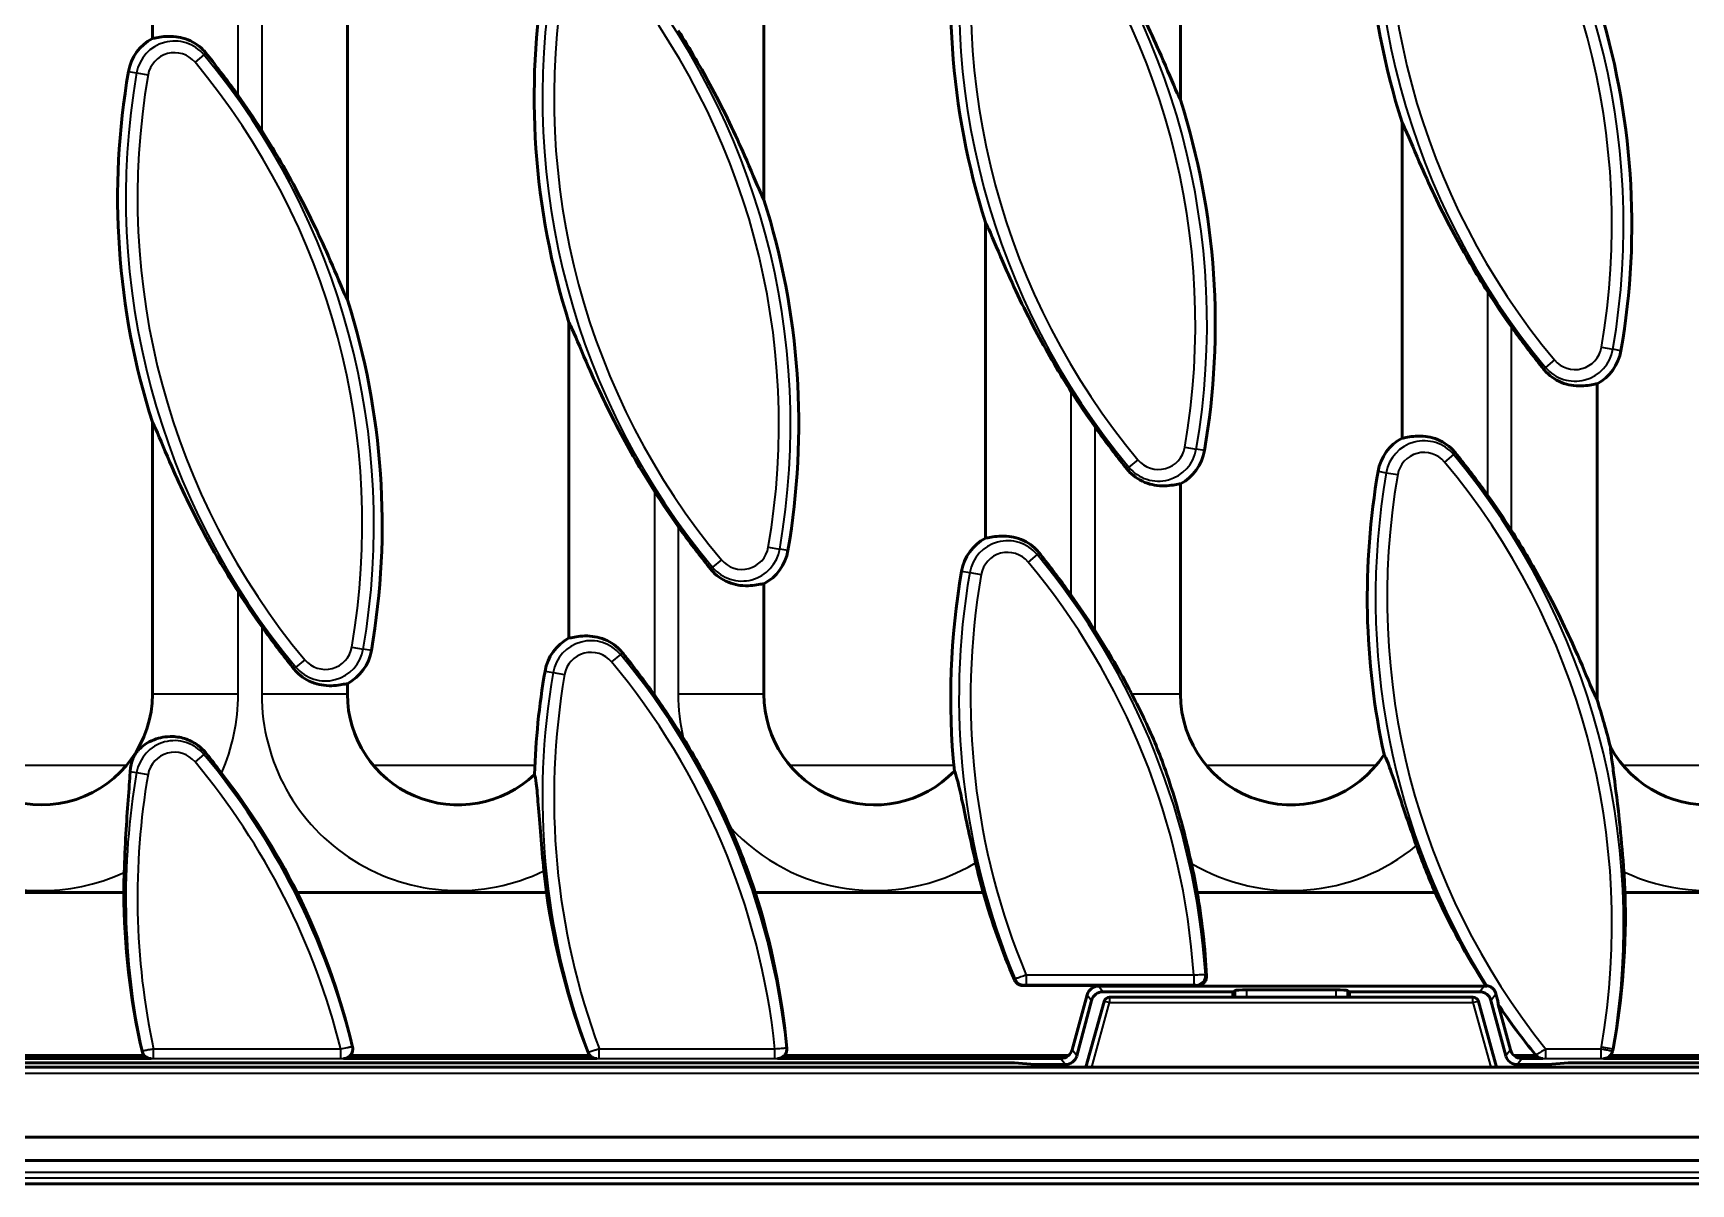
# Model space of a CAD drawing. Header units: millimetres. Extents: x 0 to 4362, y -130 to 2100.
# Drawn here: x 2454.7 to 2596.8, y 656.6 to 755.3 of the extents above; entities that cross this region are included whole.
import ezdxf

# ---------------------------------------------------------------- set-up
doc = ezdxf.new("R2010")
doc.units = ezdxf.units.MM
doc.header["$LTSCALE"] = 5
doc.layers.add('Sichtbar (ISO)', color=7, linetype='Continuous', lineweight=50)
doc.layers.add('Sichtbar schmal (ISO)', color=7, linetype='Continuous', lineweight=35)

msp = doc.modelspace()

# ---------------------------------------------------------------- linework, layer by layer
at = {"layer": 'Sichtbar (ISO)'}
for p, q in [((2464.878, 781.929), (2464.878, 754.862)), ((2553.021, 749.587), (2553.021, 776.654)), ((2517.307, 741.015), (2517.307, 768.083)), ((2481.593, 732.444), (2481.593, 759.511)), ((2572.021, 747.643), (2572.021, 720.576)), ((2536.307, 739.072), (2536.307, 712.005)), ((2500.593, 730.501), (2500.593, 703.433)), ((2588.736, 698.615), (2588.736, 725.226)), ((2464.878, 721.929), (2464.878, 698.615)), ((2553.021, 698.615), (2553.021, 716.654)), ((2517.307, 698.615), (2517.307, 708.083)), ((2481.593, 698.615), (2481.593, 699.511)), ((2462.42, 681.615), (2436.344, 681.615)), ((2498.66, 681.615), (2477.282, 681.615)), ((2536.101, 681.615), (2516.56, 681.615)), ((2574.851, 681.615), (2554.464, 681.615)), ((2615.134, 681.615), (2591.138, 681.615)), ((2554.451, 673.615), (2539.528, 673.615)), ((2545.028, 672.836), (2543.722, 668.102)), ((2545.4, 672.351), (2544.122, 667.581)), ((2545.997, 673.571), (2579.046, 673.571)), ((2557.521, 673.091), (2546.364, 673.091)), ((2578.094, 672.615), (2546.948, 672.615)), ((2557.521, 673.091), (2557.704, 673.2)), ((2557.521, 672.615), (2557.521, 673.091)), ((2558.7, 673.248), (2566.343, 673.248)), ((2567.339, 673.2), (2567.521, 673.091)), ((2578.678, 673.091), (2567.521, 673.091)), ((2567.521, 673.091), (2567.521, 672.615)), ((2580.921, 667.581), (2579.643, 672.351)), ((2544.913, 666.615), (2546.466, 672.248)), ((2578.576, 672.248), (2580.13, 666.615)), ((2580.247, 671.995), (2581.32, 668.102)), ((2580.261, 672.086), (2580.259, 672.075)), ((2545.258, 666.615), (2420.371, 666.615)), ((2420.459, 666.998), (2538.789, 666.998)), ((2442.726, 667.365), (2464.773, 667.365)), ((2464.191, 667.615), (2443.309, 667.615)), ((2481.246, 667.365), (2502.982, 667.365)), ((2502.401, 667.615), (2481.828, 667.615)), ((2542.755, 667.365), (2518.462, 667.365)), ((2543.416, 667.615), (2519.044, 667.615)), ((2538.789, 666.998), (2540.521, 666.841)), ((2543.157, 666.841), (2540.521, 666.841)), ((2579.624, 666.615), (2545.419, 666.615)), ((2704.671, 666.615), (2579.784, 666.615)), ((2583.521, 667.615), (2581.627, 667.615)), ((2584.521, 666.841), (2581.885, 666.841)), ((2582.288, 667.365), (2584.102, 667.365)), ((2584.521, 666.841), (2586.253, 666.998)), ((2586.253, 666.998), (2704.584, 666.998)), ((2589.279, 667.365), (2677.838, 667.365)), ((2677.256, 667.615), (2589.861, 667.615)), ((2312.521, 660.615), (2812.521, 660.615)), ((2312.521, 658.615), (2812.521, 658.615)), ((2312.521, 656.615), (2812.521, 656.615))]:
    msp.add_line(p, q, dxfattribs=at)
for centre, radius, start, end in [((2632.604, 766.895), 63.568, 170.18516, 197.6286), ((2596.89, 758.323), 63.568, 170.18516, 197.6286), ((2561.176, 749.752), 63.568, 170.18516, 197.6286), ((2528.153, 738.907), 63.568, 350.18516, 17.6286), ((2466.765, 751.335), 4, 118.14254, 170.18516), ((2525.461, 741.18), 63.568, 170.18516, 197.6286), ((2421.01, 713.193), 63.043, 32.39092, 35.6676), ((2492.438, 730.336), 63.568, 350.18516, 17.6286), ((2456.724, 721.764), 63.568, 350.18516, 17.6286), ((2421.01, 713.193), 63.568, 350.18516, 17.6286), ((2632.604, 766.895), 63.043, 212.39092, 215.6676), ((2586.849, 728.753), 4, 298.14254, 350.18516), ((2596.89, 758.323), 63.043, 212.39092, 215.6676), ((2551.135, 720.181), 4, 298.14254, 350.18516), ((2573.908, 717.049), 4, 118.14254, 170.18516), ((2632.604, 706.895), 63.568, 170.18516, 192.23193), ((2561.176, 749.752), 63.043, 212.39092, 215.6676), ((2528.153, 678.907), 63.043, 32.39092, 35.6676), ((2515.42, 711.61), 4, 298.14254, 350.18516), ((2538.194, 708.478), 4, 118.14254, 170.18516), ((2596.89, 698.323), 63.568, 170.18516, 185.69885), ((2525.461, 741.18), 63.043, 212.39092, 215.6676), ((2492.438, 670.336), 63.043, 32.39092, 35.6676), ((2479.706, 703.038), 4, 298.14254, 350.18516), ((2502.479, 699.906), 4, 118.14254, 170.18516), ((2561.176, 689.752), 63.568, 170.18516, 178.21677), ((2455.378, 698.615), 9.5, 216.21636, 0), ((2491.093, 698.615), 9.5, 180, 313.55183), ((2456.724, 661.764), 63.043, 31.66369, 35.66799), ((2526.807, 698.615), 9.5, 180, 315.95893), ((2562.521, 698.615), 9.5, 180, 326.89572), ((2598.236, 698.615), 9.5, 180, 183.00465), ((2528.153, 678.907), 63.568, 13.82352, 17.58969), ((2598.236, 698.615), 9.5, 208.40856, 348.88919), ((2421.01, 653.193), 63.043, 26.79762, 37.82118), ((2456.724, 661.764), 63.043, 18.35353, 23.80887), ((2632.604, 706.895), 63.043, 199.71358, 203.63996), ((2596.89, 698.323), 63.043, 192.98501, 195.36855), ((2492.438, 670.336), 63.043, 10.30676, 12.61502), ((2525.461, 681.18), 63.043, 178.05087, 179.60493), ((2561.176, 689.752), 63.043, 185.73078, 187.41562), ((2528.153, 678.907), 63.043, 2.46202, 4.07047), ((2546.948, 672.115), 0.5, 90, 164.57723), ((2578.094, 672.115), 0.5, 15.42277, 90)]:
    msp.add_arc(centre, radius, start, end, dxfattribs=at)
for centre, major_axis, ratio, start_param, end_param in [((2525.461, 681.968), (0, -63.048), 0.9999219, 4.7179927, 4.9359168), ((2421.01, 653.976), (0, 62.698), 0.9999219, 4.9436863, 5.1689077), ((2561.176, 690.541), (0, -63.155), 0.9999219, 4.8542001, 5.0793351), ((2456.724, 662.549), (0, 62.805), 0.9999219, 4.8031258, 5.0208322), ((2596.89, 699.114), (0, -63.262), 0.9999219, 4.9926527, 5.1189066), ((2492.438, 671.122), (0, 62.912), 0.9999219, 4.7653749, 4.8799651), ((2632.604, 707.687), (0, -63.369), 0.9999219, 5.1364054, 5.281164), ((2528.153, 679.695), (0, 63.019), 0.9999219, 4.5287851, 4.7428689), ((2545.993, 672.577), (-0.972, -0.239), 0.9922466, 4.469994, 5.7768886), ((2546.367, 672.09), (-0.61, 0.795), 0.9978252, 5.629738, 6.9366326), ((2558.7, 673.196), (1, 0), 0.0524078, 1.5707963, 3.0543262), ((2566.343, 673.196), (1, 0), 0.0524078, 0.0872665, 1.5707963), ((2578.676, 672.09), (0.61, 0.795), 0.9978252, 5.629738, 6.9366326), ((2579.05, 672.577), (-0.972, 0.239), 0.9922466, 4.7841684, 4.9547839), ((2632.604, 707.687), (0, -63.369), 0.9999219, 5.310688, 5.3959614), ((2542.757, 668.361), (-0.972, -0.239), 0.9922466, 2.0506175, 2.635296), ((2582.285, 668.361), (-0.972, 0.239), 0.9922466, 0.5062967, 1.0909752), ((2586.849, 668.794), (0, -3.315), 0.9999219, 1.3200111, 1.3871924), ((2542.753, 668.366), (0.61, -0.795), 0.9978252, 5.629738, 6.3519541), ((2543.155, 667.842), (0.61, -0.795), 0.9978252, 5.629738, 6.9366326), ((2581.888, 667.842), (-0.61, -0.795), 0.9978252, 5.629738, 6.9366326), ((2582.29, 668.366), (-0.61, -0.795), 0.9978252, 6.2144165, 6.9366326)]:
    msp.add_ellipse(centre, major_axis=major_axis, ratio=ratio, start_param=start_param, end_param=end_param, dxfattribs=at)
for points, knots in [([(2545.673, 764.107), (2546.662, 762.547), (2547.652, 760.86), (2549.632, 757.165), (2550.587, 755.151), (2551.854, 752.265), (2552.385, 750.968), (2552.833, 749.961), (2552.922, 749.768), (2553.004, 749.618), (2553.013, 749.602), (2553.021, 749.587)], [5.0571531, 5.0571531, 5.0571531, 5.0571531, 5.5983494, 5.5983494, 6.239433, 6.239433, 6.6427143, 6.6427143, 6.7428645, 6.7428645, 6.7559465, 6.7559465, 6.7559465, 6.7559465]), ([(2464.878, 754.862), (2464.983, 754.867), (2465.144, 754.9), (2465.734, 755.004), (2466.279, 755.08), (2467.146, 754.971), (2467.425, 754.913), (2467.999, 754.718), (2468.292, 754.579), (2468.783, 754.265), (2469.025, 754.075), (2469.321, 753.767), (2469.398, 753.68), (2469.47, 753.589)], [2.82851537, 2.82851537, 2.82851537, 2.82851537, 2.9796104, 2.9796104, 3.24690309, 3.24690309, 3.34987153, 3.34987153, 3.45283997, 3.45283997, 3.54324006, 3.54324006, 3.57659228, 3.57659228, 3.57659228, 3.57659228]), ([(2509.959, 755.536), (2510.948, 753.976), (2511.938, 752.288), (2513.918, 748.593), (2514.873, 746.58), (2516.14, 743.693), (2516.671, 742.396), (2517.118, 741.389), (2517.208, 741.196), (2517.289, 741.047), (2517.298, 741.031), (2517.307, 741.015)], [5.0571531, 5.0571531, 5.0571531, 5.0571531, 5.5983494, 5.5983494, 6.239433, 6.239433, 6.6427143, 6.6427143, 6.7428645, 6.7428645, 6.7559465, 6.7559465, 6.7559465, 6.7559465]), ([(2469.47, 753.589), (2470.236, 752.629), (2471.002, 751.629), (2471.875, 750.439), (2472.051, 750.198), (2472.227, 749.952)], [1.09829535, 1.09829535, 1.09829535, 1.09829535, 1.45268918, 1.45268918, 1.54121651, 1.54121651, 1.54121651, 1.54121651]), ([(2579.37, 733.123), (2578.38, 734.683), (2577.39, 736.37), (2575.411, 740.066), (2574.456, 742.079), (2573.188, 744.965), (2572.658, 746.262), (2572.21, 747.269), (2572.12, 747.463), (2572.039, 747.612), (2572.03, 747.628), (2572.021, 747.643)], [5.0571531, 5.0571531, 5.0571531, 5.0571531, 5.5983494, 5.5983494, 6.239433, 6.239433, 6.6427143, 6.6427143, 6.7428645, 6.7428645, 6.7559465, 6.7559465, 6.7559465, 6.7559465]), ([(2474.244, 746.965), (2475.234, 745.405), (2476.224, 743.717), (2478.204, 740.022), (2479.158, 738.008), (2480.426, 735.122), (2480.957, 733.825), (2481.404, 732.818), (2481.494, 732.625), (2481.575, 732.475), (2481.584, 732.459), (2481.593, 732.444)], [5.0571531, 5.0571531, 5.0571531, 5.0571531, 5.5983494, 5.5983494, 6.239433, 6.239433, 6.6427143, 6.6427143, 6.7428645, 6.7428645, 6.7559465, 6.7559465, 6.7559465, 6.7559465]), ([(2543.656, 724.551), (2542.666, 726.111), (2541.676, 727.799), (2539.696, 731.494), (2538.741, 733.508), (2537.474, 736.394), (2536.943, 737.691), (2536.496, 738.698), (2536.406, 738.891), (2536.325, 739.041), (2536.316, 739.057), (2536.307, 739.072)], [5.0571531, 5.0571531, 5.0571531, 5.0571531, 5.5983494, 5.5983494, 6.239433, 6.239433, 6.6427143, 6.6427143, 6.7428645, 6.7428645, 6.7559465, 6.7559465, 6.7559465, 6.7559465]), ([(2507.941, 715.98), (2506.952, 717.54), (2505.962, 719.227), (2503.982, 722.923), (2503.027, 724.936), (2501.76, 727.822), (2501.229, 729.12), (2500.781, 730.127), (2500.692, 730.32), (2500.611, 730.469), (2500.602, 730.485), (2500.593, 730.501)], [5.0571531, 5.0571531, 5.0571531, 5.0571531, 5.5983494, 5.5983494, 6.239433, 6.239433, 6.6427143, 6.6427143, 6.7428645, 6.7428645, 6.7559465, 6.7559465, 6.7559465, 6.7559465]), ([(2584.144, 726.498), (2583.378, 727.459), (2582.612, 728.459), (2581.739, 729.648), (2581.563, 729.89), (2581.387, 730.135)], [1.09829535, 1.09829535, 1.09829535, 1.09829535, 1.45268918, 1.45268918, 1.54121651, 1.54121651, 1.54121651, 1.54121651]), ([(2588.736, 725.226), (2588.631, 725.22), (2588.47, 725.188), (2587.88, 725.084), (2587.335, 725.007), (2586.469, 725.117), (2586.189, 725.174), (2585.615, 725.369), (2585.322, 725.509), (2584.831, 725.822), (2584.59, 726.013), (2584.293, 726.32), (2584.217, 726.408), (2584.144, 726.498)], [2.82851537, 2.82851537, 2.82851537, 2.82851537, 2.9796104, 2.9796104, 3.24690309, 3.24690309, 3.34987153, 3.34987153, 3.45283997, 3.45283997, 3.54324006, 3.54324006, 3.57659228, 3.57659228, 3.57659228, 3.57659228]), ([(2472.227, 707.409), (2471.237, 708.969), (2470.247, 710.656), (2468.268, 714.351), (2467.313, 716.365), (2466.045, 719.251), (2465.515, 720.548), (2465.067, 721.555), (2464.977, 721.748), (2464.896, 721.898), (2464.887, 721.914), (2464.878, 721.929)], [5.0571531, 5.0571531, 5.0571531, 5.0571531, 5.5983494, 5.5983494, 6.239433, 6.239433, 6.6427143, 6.6427143, 6.7428645, 6.7428645, 6.7559465, 6.7559465, 6.7559465, 6.7559465]), ([(2548.43, 717.927), (2547.664, 718.887), (2546.897, 719.887), (2546.025, 721.076), (2545.849, 721.318), (2545.673, 721.564)], [1.09829535, 1.09829535, 1.09829535, 1.09829535, 1.45268918, 1.45268918, 1.54121651, 1.54121651, 1.54121651, 1.54121651]), ([(2572.021, 720.576), (2572.126, 720.581), (2572.287, 720.614), (2572.877, 720.718), (2573.422, 720.794), (2574.288, 720.685), (2574.568, 720.627), (2575.142, 720.432), (2575.435, 720.293), (2575.926, 719.98), (2576.167, 719.789), (2576.464, 719.481), (2576.54, 719.394), (2576.613, 719.304)], [2.82851537, 2.82851537, 2.82851537, 2.82851537, 2.9796104, 2.9796104, 3.24690309, 3.24690309, 3.34987153, 3.34987153, 3.45283997, 3.45283997, 3.54324006, 3.54324006, 3.57659228, 3.57659228, 3.57659228, 3.57659228]), ([(2576.613, 719.304), (2577.379, 718.343), (2578.145, 717.343), (2579.018, 716.154), (2579.194, 715.912), (2579.37, 715.666)], [1.09829535, 1.09829535, 1.09829535, 1.09829535, 1.45268918, 1.45268918, 1.54121651, 1.54121651, 1.54121651, 1.54121651]), ([(2553.021, 716.654), (2552.917, 716.649), (2552.756, 716.616), (2552.166, 716.512), (2551.62, 716.436), (2550.754, 716.545), (2550.475, 716.603), (2549.901, 716.798), (2549.608, 716.937), (2549.117, 717.25), (2548.875, 717.441), (2548.579, 717.749), (2548.502, 717.836), (2548.43, 717.927)], [2.82851537, 2.82851537, 2.82851537, 2.82851537, 2.9796104, 2.9796104, 3.24690309, 3.24690309, 3.34987153, 3.34987153, 3.45283997, 3.45283997, 3.54324006, 3.54324006, 3.57659228, 3.57659228, 3.57659228, 3.57659228]), ([(2512.716, 709.355), (2511.95, 710.316), (2511.183, 711.316), (2510.31, 712.505), (2510.135, 712.747), (2509.959, 712.992)], [1.09829535, 1.09829535, 1.09829535, 1.09829535, 1.45268918, 1.45268918, 1.54121651, 1.54121651, 1.54121651, 1.54121651]), ([(2536.307, 712.005), (2536.412, 712.01), (2536.573, 712.043), (2537.162, 712.147), (2537.708, 712.223), (2538.574, 712.113), (2538.854, 712.056), (2539.427, 711.861), (2539.721, 711.722), (2540.212, 711.408), (2540.453, 711.217), (2540.75, 710.91), (2540.826, 710.822), (2540.898, 710.732)], [2.82851537, 2.82851537, 2.82851537, 2.82851537, 2.9796104, 2.9796104, 3.24690309, 3.24690309, 3.34987153, 3.34987153, 3.45283997, 3.45283997, 3.54324006, 3.54324006, 3.57659228, 3.57659228, 3.57659228, 3.57659228]), ([(2581.387, 712.679), (2582.377, 711.119), (2583.367, 709.431), (2585.346, 705.736), (2586.301, 703.723), (2587.569, 700.836), (2588.099, 699.539), (2588.476, 698.693), (2588.493, 698.654), (2588.511, 698.615)], [5.0571531, 5.0571531, 5.0571531, 5.0571531, 5.5983494, 5.5983494, 6.239433, 6.239433, 6.6427143, 6.6427143, 6.6624845, 6.6624845, 6.6624845, 6.6624845]), ([(2540.898, 710.732), (2541.664, 709.772), (2542.431, 708.772), (2543.304, 707.582), (2543.479, 707.34), (2543.656, 707.095)], [1.09829535, 1.09829535, 1.09829535, 1.09829535, 1.45268918, 1.45268918, 1.54121651, 1.54121651, 1.54121651, 1.54121651]), ([(2517.307, 708.083), (2517.202, 708.078), (2517.041, 708.045), (2516.452, 707.941), (2515.906, 707.865), (2515.04, 707.974), (2514.76, 708.031), (2514.187, 708.227), (2513.894, 708.366), (2513.402, 708.679), (2513.161, 708.87), (2512.865, 709.178), (2512.788, 709.265), (2512.716, 709.355)], [2.82851537, 2.82851537, 2.82851537, 2.82851537, 2.9796104, 2.9796104, 3.24690309, 3.24690309, 3.34987153, 3.34987153, 3.45283997, 3.45283997, 3.54324006, 3.54324006, 3.57659228, 3.57659228, 3.57659228, 3.57659228]), ([(2477.002, 700.784), (2476.235, 701.744), (2475.469, 702.744), (2474.596, 703.934), (2474.421, 704.176), (2474.244, 704.421)], [1.09829535, 1.09829535, 1.09829535, 1.09829535, 1.45268918, 1.45268918, 1.54121651, 1.54121651, 1.54121651, 1.54121651]), ([(2500.593, 703.433), (2500.697, 703.438), (2500.858, 703.471), (2501.448, 703.575), (2501.994, 703.651), (2502.86, 703.542), (2503.139, 703.485), (2503.713, 703.289), (2504.006, 703.15), (2504.497, 702.837), (2504.739, 702.646), (2505.035, 702.338), (2505.112, 702.251), (2505.184, 702.161)], [2.82851537, 2.82851537, 2.82851537, 2.82851537, 2.9796104, 2.9796104, 3.24690309, 3.24690309, 3.34987153, 3.34987153, 3.45283997, 3.45283997, 3.54324006, 3.54324006, 3.57659228, 3.57659228, 3.57659228, 3.57659228]), ([(2545.673, 704.107), (2546.662, 702.547), (2547.652, 700.86), (2548.657, 698.984), (2548.755, 698.799), (2548.852, 698.615)], [5.05715306, 5.05715306, 5.05715306, 5.05715306, 5.59834942, 5.59834942, 5.65736038, 5.65736038, 5.65736038, 5.65736038]), ([(2505.184, 702.161), (2505.277, 702.044), (2505.369, 701.928), (2506.258, 700.804), (2507.074, 699.728), (2507.875, 698.615)], [3.88143532, 3.88143532, 3.88143532, 3.88143532, 3.9265985, 3.9265985, 4.32114627, 4.32114627, 4.32114627, 4.32114627]), ([(2481.593, 699.511), (2481.488, 699.506), (2481.327, 699.473), (2480.737, 699.369), (2480.192, 699.293), (2479.326, 699.403), (2479.046, 699.46), (2478.473, 699.655), (2478.179, 699.794), (2477.688, 700.108), (2477.447, 700.299), (2477.15, 700.606), (2477.074, 700.693), (2477.002, 700.784)], [2.82851537, 2.82851537, 2.82851537, 2.82851537, 2.9796104, 2.9796104, 3.24690309, 3.24690309, 3.34987153, 3.34987153, 3.45283997, 3.45283997, 3.54324006, 3.54324006, 3.57659228, 3.57659228, 3.57659228, 3.57659228]), ([(2548.852, 698.615), (2549.245, 697.868), (2549.618, 697.122), (2550.312, 695.647), (2550.623, 694.943), (2551.218, 693.492), (2551.478, 692.807), (2552.085, 691.09), (2552.403, 690.085), (2553.292, 687.021), (2553.638, 685.539), (2553.96, 684.104)], [-1.1602232, -1.1602232, -1.1602232, -1.1602232, -0.9844559, -0.9844559, -0.8195174, -0.8195174, -0.6621821, -0.6621821, -0.4412502, -0.4412502, 0, 0, 0, 0]), ([(2462.972, 691.991), (2462.998, 692.419), (2463.087, 692.774), (2463.217, 693.124), (2463.25, 693.199), (2463.303, 693.309), (2463.328, 693.355), (2463.38, 693.447), (2463.407, 693.489), (2463.466, 693.576), (2463.499, 693.622), (2463.584, 693.727), (2463.639, 693.79), (2463.969, 694.127), (2464.407, 694.47), (2465.496, 694.888), (2466.027, 694.997), (2466.987, 694.964), (2467.384, 694.897), (2468.138, 694.628), (2468.486, 694.447), (2469.045, 694.02), (2469.261, 693.811), (2469.451, 693.574)], [-1.7471477, -1.7471477, -1.7471477, -1.7471477, -1.4626889, -1.4626889, -1.3655369, -1.3655369, -1.3010904, -1.3010904, -1.2437052, -1.2437052, -1.1811, -1.1811, -1.1010843, -1.1010843, -0.7864133, -0.7864133, -0.5556324, -0.5556324, -0.4071824, -0.4071824, -0.2772727, -0.2772727, -0.1830919, -0.1830919, -0.1830919, -0.1830919]), ([(2510.383, 694.858), (2510.882, 694.048), (2511.367, 693.224), (2512.293, 691.56), (2512.707, 690.774), (2513.58, 689.025), (2514.002, 688.122), (2514.402, 687.214)], [-0.84283249, -0.84283249, -0.84283249, -0.84283249, -0.55864885, -0.55864885, -0.29769365, -0.29769365, 0, 0, 0, 0]), ([(2589.88, 694.095), (2589.895, 693.837), (2589.956, 693.382), (2590.073, 692.503), (2590.143, 691.998), (2590.315, 690.687), (2590.513, 689.172), (2590.835, 685.958), (2590.945, 684.679), (2591.037, 683.382)], [-1.8212433, -1.8212433, -1.8212433, -1.8212433, -1.4295642, -1.4295642, -1.02674, -1.02674, -0.3899721, -0.3899721, 0, 0, 0, 0]), ([(2573.256, 685.629), (2572.911, 686.593), (2572.577, 687.553), (2571.958, 689.371), (2571.674, 690.226), (2571.194, 691.65), (2570.989, 692.25), (2570.682, 693.047), (2570.568, 693.303), (2570.479, 693.427)], [-1.0965655, -1.0965655, -1.0965655, -1.0965655, -0.7906032, -0.7906032, -0.486598, -0.486598, -0.2130994, -0.2130994, 0, 0, 0, 0]), ([(2462.455, 683.325), (2462.493, 684.451), (2462.544, 685.567), (2462.663, 687.65), (2462.729, 688.625), (2462.864, 690.467), (2462.929, 691.289), (2462.968, 691.924), (2462.97, 691.957), (2462.972, 691.991)], [-1.2657575, -1.2657575, -1.2657575, -1.2657575, -0.9185975, -0.9185975, -0.587482, -0.587482, -0.230122, -0.230122, -0.2105743, -0.2105743, -0.2105743, -0.2105743]), ([(2498.448, 683.457), (2498.344, 684.485), (2498.252, 685.506), (2498.09, 687.435), (2498.021, 688.341), (2497.9, 689.842), (2497.846, 690.473), (2497.743, 691.315), (2497.694, 691.59), (2497.638, 691.73)], [-1.0989319, -1.0989319, -1.0989319, -1.0989319, -0.7903241, -0.7903241, -0.4837906, -0.4837906, -0.2109114, -0.2109114, 0, 0, 0, 0]), ([(2535.459, 684.158), (2535.241, 685.101), (2535.033, 686.041), (2534.649, 687.822), (2534.474, 688.661), (2534.164, 690.111), (2534.026, 690.738), (2533.804, 691.595), (2533.715, 691.875), (2533.636, 692.011)], [-1.0821006, -1.0821006, -1.0821006, -1.0821006, -0.7923876, -0.7923876, -0.5039885, -0.5039885, -0.2268958, -0.2268958, 0, 0, 0, 0]), ([(2539.528, 673.615), (2539.423, 673.615), (2539.32, 673.635), (2539.127, 673.714), (2539.038, 673.772), (2538.889, 673.917), (2538.829, 674.004), (2538.788, 674.099)], [0, 0, 0, 0, 0.03132609, 0.03132609, 0.062742991, 0.062742991, 0.094204743, 0.094204743, 0.094204743, 0.094204743]), ([(2555.257, 674.454), (2555.263, 674.351), (2555.248, 674.248), (2555.179, 674.053), (2555.125, 673.963), (2554.986, 673.807), (2554.902, 673.743), (2554.752, 673.67), (2554.694, 673.65), (2554.574, 673.622), (2554.512, 673.615), (2554.451, 673.615)], [0, 0, 0, 0, 0.03121399, 0.03121399, 0.06262364, 0.06262364, 0.09419039, 0.09419039, 0.11267128, 0.11267128, 0.13114079, 0.13114079, 0.13114079, 0.13114079]), ([(2579.286, 673.599), (2579.266, 673.587), (2579.247, 673.576), (2579.225, 673.561), (2579.22, 673.559), (2579.216, 673.556)], [3.776817808, 3.776817808, 3.776817808, 3.776817808, 3.852617293, 3.852617293, 3.869660134, 3.869660134, 3.869660134, 3.869660134]), ([(2580.074, 672.912), (2580.054, 672.991), (2580.023, 673.07), (2579.938, 673.223), (2579.883, 673.296), (2579.762, 673.415), (2579.698, 673.462), (2579.57, 673.536), (2579.509, 673.56), (2579.4, 673.593), (2579.356, 673.6), (2579.304, 673.603), (2579.291, 673.602), (2579.286, 673.599)], [-0.15784707, -0.15784707, -0.15784707, -0.15784707, -0.13228046, -0.13228046, -0.10522407, -0.10522407, -0.0800695, -0.0800695, -0.05484178, -0.05484178, -0.0283495, -0.0283495, -0.00874675, -0.00874675, -0.00874675, -0.00874675]), ([(2580.074, 672.912), (2580.11, 672.769), (2580.144, 672.631), (2580.206, 672.372), (2580.239, 672.225), (2580.258, 672.122), (2580.261, 672.101), (2580.261, 672.089), (2580.261, 672.087), (2580.261, 672.086)], [1.43728889, 1.43728889, 1.43728889, 1.43728889, 1.48245626, 1.48245626, 1.52768055, 1.52768055, 1.54063042, 1.54063042, 1.54381696, 1.54381696, 1.54381696, 1.54381696]), ([(2482.033, 668.349), (2482.057, 668.249), (2482.06, 668.145), (2482.027, 667.941), (2481.99, 667.842), (2481.905, 667.703), (2481.869, 667.657), (2481.828, 667.615)], [0, 0, 0, 0, 0.031199973, 0.031199973, 0.062713404, 0.062713404, 0.080415929, 0.080415929, 0.080415929, 0.080415929]), ([(2519.266, 668.24), (2519.275, 668.137), (2519.264, 668.033), (2519.202, 667.835), (2519.152, 667.742), (2519.072, 667.645), (2519.058, 667.63), (2519.044, 667.615)], [0, 0, 0, 0, 0.031340998, 0.031340998, 0.062955058, 0.062955058, 0.069164635, 0.069164635, 0.069164635, 0.069164635]), ([(2464.191, 667.615), (2464.144, 667.664), (2464.103, 667.719), (2464.032, 667.846), (2464.004, 667.918), (2463.987, 667.993)], [0.065519019, 0.065519019, 0.065519019, 0.065519019, 0.086162203, 0.086162203, 0.109372839, 0.109372839, 0.109372839, 0.109372839]), ([(2464.773, 667.365), (2464.668, 667.365), (2464.565, 667.386), (2464.372, 667.465), (2464.284, 667.523), (2464.204, 667.602), (2464.198, 667.609), (2464.191, 667.615)], [0, 0, 0, 0, 0.031374626, 0.031374626, 0.062600553, 0.062600553, 0.065269416, 0.065269416, 0.065269416, 0.065269416]), ([(2481.828, 667.615), (2481.798, 667.583), (2481.764, 667.553), (2481.66, 667.474), (2481.583, 667.434), (2481.419, 667.379), (2481.333, 667.365), (2481.246, 667.365)], [0.080029719, 0.080029719, 0.080029719, 0.080029719, 0.093443786, 0.093443786, 0.119365827, 0.119365827, 0.145338121, 0.145338121, 0.145338121, 0.145338121]), ([(2502.401, 667.615), (2502.367, 667.651), (2502.336, 667.689), (2502.277, 667.778), (2502.251, 667.83), (2502.23, 667.883)], [0.065493668, 0.065493668, 0.065493668, 0.065493668, 0.080326442, 0.080326442, 0.097763985, 0.097763985, 0.097763985, 0.097763985]), ([(2502.982, 667.365), (2502.878, 667.365), (2502.774, 667.386), (2502.581, 667.465), (2502.494, 667.523), (2502.413, 667.602), (2502.407, 667.609), (2502.401, 667.615)], [0, 0, 0, 0, 0.031355866, 0.031355866, 0.062575228, 0.062575228, 0.065256025, 0.065256025, 0.065256025, 0.065256025]), ([(2519.044, 667.615), (2518.988, 667.556), (2518.923, 667.505), (2518.792, 667.433), (2518.728, 667.407), (2518.597, 667.374), (2518.53, 667.365), (2518.462, 667.365)], [0.068793683, 0.068793683, 0.068793683, 0.068793683, 0.093435556, 0.093435556, 0.113730046, 0.113730046, 0.134052035, 0.134052035, 0.134052035, 0.134052035]), ([(2584.102, 667.365), (2583.998, 667.365), (2583.894, 667.386), (2583.735, 667.451), (2583.676, 667.484), (2583.586, 667.552), (2583.552, 667.582), (2583.521, 667.615)], [0, 0, 0, 0, 0.031340685, 0.031340685, 0.051598297, 0.051598297, 0.065192147, 0.065192147, 0.065192147, 0.065192147]), ([(2589.861, 667.615), (2589.813, 667.565), (2589.76, 667.521), (2589.638, 667.446), (2589.57, 667.416), (2589.427, 667.375), (2589.354, 667.365), (2589.279, 667.365)], [0.041508097, 0.041508097, 0.041508097, 0.041508097, 0.062275336, 0.062275336, 0.084479847, 0.084479847, 0.106713337, 0.106713337, 0.106713337, 0.106713337]), ([(2590.06, 667.972), (2590.034, 667.87), (2589.988, 667.775), (2589.906, 667.665), (2589.884, 667.639), (2589.861, 667.615)], [0, 0, 0, 0, 0.03158766, 0.03158766, 0.041711444, 0.041711444, 0.041711444, 0.041711444])]:
    msp.add_open_spline(points, degree=3, knots=knots, dxfattribs=at)
for points in [[(2507.875, 698.615), (2507.897, 698.585), (2507.919, 698.554), (2507.941, 698.524)], [(2588.511, 698.615), (2588.623, 698.367), (2588.697, 698.215), (2588.749, 698.117)], [(2469.451, 693.574), (2469.901, 693.011), (2470.357, 692.434), (2470.809, 691.851)], [(2545.419, 666.615), (2545.366, 666.615), (2545.311, 666.615), (2545.258, 666.615)], [(2579.784, 666.615), (2579.732, 666.615), (2579.676, 666.615), (2579.624, 666.615)], [(2583.521, 667.615), (2583.505, 667.631), (2583.491, 667.648), (2583.477, 667.665)]]:
    msp.add_open_spline(points, degree=3, dxfattribs=at)
msp.add_rational_spline([(2580.259, 672.075), (2580.253, 672.035), (2580.247, 671.995)], [1, 1.00000742532, 1.00001366451], degree=2, dxfattribs=at)
at = {"layer": 'Sichtbar schmal (ISO)'}
for p, q in [((2472.227, 749.952), (2472.227, 767.409)), ((2474.244, 764.421), (2474.244, 746.965)), ((2469.294, 753.443), (2468.529, 752.805)), ((2469.47, 753.589), (2469.294, 753.443)), ((2462.824, 752.017), (2463.521, 751.896)), ((2463.521, 751.896), (2464.503, 751.726)), ((2579.37, 715.666), (2579.37, 733.123)), ((2581.387, 730.135), (2581.387, 712.679)), ((2589.112, 728.361), (2590.093, 728.191)), ((2590.79, 728.071), (2590.093, 728.191)), ((2584.144, 726.498), (2584.32, 726.645)), ((2585.085, 727.282), (2584.32, 726.645)), ((2543.656, 707.095), (2543.656, 724.551)), ((2545.673, 721.564), (2545.673, 704.107)), ((2553.397, 719.79), (2554.379, 719.62)), ((2555.076, 719.499), (2554.379, 719.62)), ((2576.613, 719.304), (2576.437, 719.157)), ((2548.43, 717.927), (2548.606, 718.073)), ((2549.371, 718.711), (2548.606, 718.073)), ((2576.437, 719.157), (2575.672, 718.519)), ((2569.967, 717.731), (2570.664, 717.61)), ((2570.664, 717.61), (2571.645, 717.44)), ((2507.941, 698.615), (2507.941, 715.98)), ((2509.959, 712.992), (2509.959, 698.615)), ((2517.683, 711.218), (2518.665, 711.049)), ((2519.362, 710.928), (2518.665, 711.049)), ((2540.898, 710.732), (2540.723, 710.586)), ((2512.716, 709.355), (2512.891, 709.502)), ((2513.657, 710.14), (2512.891, 709.502)), ((2540.723, 710.586), (2539.958, 709.948)), ((2534.252, 709.159), (2534.949, 709.039)), ((2534.949, 709.039), (2535.931, 708.869)), ((2472.227, 698.615), (2472.227, 707.409)), ((2474.244, 704.421), (2474.244, 698.615)), ((2481.969, 702.647), (2482.95, 702.477)), ((2483.648, 702.357), (2482.95, 702.477)), ((2505.184, 702.161), (2505.008, 702.014)), ((2477.002, 700.784), (2477.177, 700.93)), ((2477.942, 701.568), (2477.177, 700.93)), ((2505.008, 702.014), (2504.243, 701.376)), ((2498.538, 700.588), (2499.235, 700.467)), ((2499.235, 700.467), (2500.217, 700.298)), ((2472.227, 698.615), (2464.878, 698.615)), ((2481.593, 698.615), (2474.244, 698.615)), ((2507.941, 698.615), (2507.875, 698.615)), ((2517.307, 698.615), (2509.959, 698.615)), ((2553.021, 698.615), (2548.852, 698.615)), ((2588.736, 698.615), (2588.511, 698.615)), ((2462.634, 692.483), (2448.123, 692.483)), ((2469.294, 693.443), (2468.529, 692.805)), ((2469.451, 693.574), (2469.294, 693.443)), ((2497.666, 692.483), (2483.837, 692.483)), ((2533.591, 692.483), (2519.551, 692.483)), ((2569.777, 692.483), (2555.266, 692.483)), ((2605.491, 692.483), (2590.98, 692.483)), ((2462.972, 691.991), (2463.521, 691.896)), ((2463.521, 691.896), (2464.503, 691.726)), ((2539.792, 674.511), (2539.792, 673.714)), ((2554.162, 674.511), (2539.792, 674.511)), ((2539.792, 673.714), (2554.162, 673.714)), ((2554.162, 674.511), (2554.162, 673.714)), ((2545.028, 672.836), (2545.4, 672.351)), ((2546.364, 673.091), (2545.997, 673.571)), ((2546.948, 672.615), (2546.948, 672.159)), ((2557.704, 673.2), (2557.704, 672.615)), ((2558.7, 672.615), (2558.7, 673.248)), ((2566.343, 673.248), (2566.343, 672.615)), ((2567.339, 672.615), (2567.339, 673.2)), ((2578.094, 672.159), (2578.094, 672.615)), ((2579.046, 673.571), (2578.678, 673.091)), ((2579.643, 672.351), (2580.074, 672.912)), ((2545.419, 666.615), (2546.948, 672.159)), ((2546.948, 672.159), (2578.094, 672.159)), ((2578.094, 672.159), (2579.624, 666.615)), ((2464.979, 667.378), (2464.979, 668.177)), ((2481.032, 668.177), (2464.979, 668.177)), ((2481.032, 667.378), (2481.032, 668.177)), ((2503.195, 667.378), (2503.195, 668.177)), ((2518.255, 668.177), (2503.195, 668.177)), ((2518.255, 667.378), (2518.255, 668.177)), ((2544.122, 667.581), (2543.722, 668.102)), ((2581.32, 668.102), (2580.921, 667.581)), ((2584.354, 667.378), (2584.354, 668.177)), ((2589.072, 668.177), (2584.354, 668.177)), ((2589.072, 668.177), (2589.072, 667.378)), ((2589.112, 668.361), (2590.093, 668.191)), ((2590.108, 668.189), (2590.093, 668.191)), ((2464.773, 667.365), (2464.777, 667.368)), ((2464.979, 667.378), (2481.032, 667.378)), ((2502.982, 667.365), (2502.986, 667.368)), ((2503.195, 667.378), (2518.255, 667.378)), ((2542.755, 667.365), (2543.157, 666.841)), ((2581.885, 666.841), (2582.288, 667.365)), ((2583.483, 667.67), (2583.477, 667.665)), ((2584.102, 667.365), (2584.106, 667.368)), ((2584.354, 667.378), (2589.072, 667.378)), ((2312.521, 666.115), (2812.521, 666.115)), ((2812.521, 658.641), (2312.521, 658.641)), ((2312.521, 657.615), (2812.521, 657.615)), ((2812.521, 657.115), (2312.521, 657.115))]:
    msp.add_line(p, q, dxfattribs=at)
for centre, radius, start, end in [((2528.153, 738.907), 62.861, 350.18516, 39.81484), ((2632.604, 766.895), 62.861, 170.18516, 219.81484), ((2528.153, 738.907), 61.864, 350.18516, 39.81484), ((2632.604, 766.895), 61.864, 170.18516, 219.81484), ((2492.438, 730.336), 62.861, 350.18516, 39.81484), ((2596.89, 758.323), 62.861, 170.18516, 219.81484), ((2492.438, 730.336), 61.864, 350.18516, 39.81484), ((2596.89, 758.323), 61.864, 170.18516, 219.81484), ((2456.724, 721.764), 62.861, 350.18516, 39.81484), ((2561.176, 749.752), 62.861, 170.18516, 219.81484), ((2456.724, 721.764), 61.864, 350.18516, 39.81484), ((2561.176, 749.752), 61.864, 170.18516, 219.81484), ((2466.765, 751.335), 3.292, 39.81484, 170.18516), ((2466.765, 751.335), 2.296, 39.81484, 170.18516), ((2421.01, 713.193), 62.861, 350.18516, 39.81484), ((2525.461, 741.18), 62.861, 170.18516, 219.81484), ((2421.01, 713.193), 61.864, 350.18516, 39.81484), ((2525.461, 741.18), 61.864, 170.18516, 219.81484), ((2586.849, 728.753), 3.292, 219.81484, 350.18516), ((2586.849, 728.753), 2.296, 219.81484, 350.18516), ((2551.135, 720.181), 3.292, 219.81484, 350.18516), ((2551.135, 720.181), 2.296, 219.81484, 350.18516), ((2573.908, 717.049), 3.292, 39.81484, 170.18516), ((2573.908, 717.049), 2.296, 39.81484, 170.18516), ((2528.153, 678.907), 61.864, 350.18516, 39.81484), ((2528.153, 678.907), 62.861, 350.18516, 39.81484), ((2632.604, 706.895), 62.861, 170.18516, 211.98341), ((2632.604, 706.895), 61.864, 170.18516, 218.74477), ((2515.42, 711.61), 3.292, 219.81484, 350.18516), ((2515.42, 711.61), 2.296, 219.81484, 350.18516), ((2538.194, 708.478), 3.292, 39.81484, 170.18516), ((2538.194, 708.478), 2.296, 39.81484, 170.18516), ((2492.438, 670.336), 61.864, 3.86974, 39.81484), ((2492.438, 670.336), 62.861, 3.84252, 39.81484), ((2596.89, 698.323), 62.861, 170.18516, 202.57781), ((2596.89, 698.323), 61.864, 170.18516, 202.63852), ((2479.706, 703.038), 3.292, 219.81484, 350.18516), ((2479.706, 703.038), 2.296, 219.81484, 350.18516), ((2502.479, 699.906), 3.292, 39.81484, 170.18516), ((2502.479, 699.906), 2.296, 39.81484, 170.18516), ((2456.724, 661.764), 61.864, 5.94972, 39.81484), ((2456.724, 661.764), 62.861, 5.92167, 39.81484), ((2561.176, 689.752), 62.861, 170.18516, 200.3518), ((2561.176, 689.752), 61.864, 170.18516, 200.4108), ((2455.378, 698.615), 16.848, 336.32904, 0), ((2491.093, 698.615), 16.848, 180, 295.88258), ((2491.093, 698.615), 16.848, 359.68953, 0), ((2526.807, 698.615), 16.848, 180, 192.88659), ((2455.378, 698.615), 16.848, 190.89718, 294.83408), ((2466.765, 691.335), 3.292, 39.81484, 170.18516), ((2466.765, 691.335), 2.296, 39.81484, 170.18516), ((2421.01, 653.193), 61.864, 14.01686, 39.81484), ((2421.01, 653.193), 62.861, 13.96184, 39.81484), ((2525.461, 681.18), 62.861, 170.18516, 192.10339), ((2525.461, 681.18), 61.864, 170.18516, 192.1339), ((2598.236, 698.615), 16.848, 244.70584, 321.8086), ((2526.807, 698.615), 16.848, 222.58596, 300.89781), ((2562.521, 698.615), 16.848, 239.45897, 309.57817), ((2632.604, 706.895), 62.861, 213.6243, 218.60863), ((2586.849, 668.753), 2.296, 345.47297, 350.18516), ((2586.849, 668.753), 3.292, 346.42934, 350.18516)]:
    msp.add_arc(centre, radius, start, end, dxfattribs=at)
for centre, major_axis, ratio, start_param, end_param in [((2539.583, 674.495), (-0.665, 0.444), 0.9945147, 0.9849634, 2.1566292), ((2554.363, 674.495), (0.546, 0.584), 0.9918955, 3.8975191, 5.5272588), ((2546.948, 672.115), (-0.482, 0.133), 0.0840398, 4.7355692, 6.2831853), ((2578.094, 672.115), (0.482, 0.133), 0.0840398, 0, 1.5476161), ((2481.24, 668.167), (0.362, 0.713), 0.99337, 3.6142451, 5.4227402), ((2518.457, 668.167), (0.391, 0.698), 0.9943144, 3.6553914, 5.3244195), ((2464.777, 668.167), (0.445, -0.665), 0.9955953, 4.3349511, 5.6909457), ((2502.986, 668.167), (0.463, -0.652), 0.9959231, 4.4515914, 5.6642331), ((2584.106, 668.167), (0.479, -0.641), 0.9961908, 4.7442156, 5.6394546), ((2589.275, 668.167), (0.449, 0.662), 0.9956635, 3.7390994, 5.0695973)]:
    msp.add_ellipse(centre, major_axis=major_axis, ratio=ratio, start_param=start_param, end_param=end_param, dxfattribs=at)
for points in [[(2538.847, 674.189), (2538.827, 674.159), (2538.808, 674.129), (2538.788, 674.099)], [(2539.528, 673.615), (2539.546, 673.643), (2539.565, 673.67), (2539.583, 673.698)], [(2482.033, 668.349), (2482.027, 668.353), (2482.02, 668.356), (2482.013, 668.359)], [(2519.266, 668.24), (2519.26, 668.243), (2519.255, 668.246), (2519.249, 668.249)], [(2463.998, 668), (2463.995, 667.998), (2463.991, 667.995), (2463.987, 667.993)], [(2481.24, 667.368), (2481.242, 667.367), (2481.244, 667.366), (2481.246, 667.365)], [(2502.239, 667.89), (2502.236, 667.888), (2502.233, 667.886), (2502.23, 667.883)], [(2518.457, 667.368), (2518.458, 667.367), (2518.46, 667.366), (2518.462, 667.365)], [(2589.275, 667.368), (2589.276, 667.367), (2589.278, 667.366), (2589.279, 667.365)], [(2590.06, 667.972), (2590.056, 667.974), (2590.053, 667.977), (2590.05, 667.98)]]:
    msp.add_open_spline(points, degree=3, dxfattribs=at)
for points, knots in [([(2539.792, 674.511), (2539.633, 674.459), (2539.471, 674.407), (2539.198, 674.315), (2539.083, 674.276), (2538.946, 674.228), (2538.905, 674.213), (2538.863, 674.196), (2538.852, 674.192), (2538.847, 674.189)], [-0.030492332, -0.030492332, -0.030492332, -0.030492332, -0.019667554, -0.019667554, -0.009910008, -0.009910008, -0.003811542, -0.003811542, 0, 0, 0, 0]), ([(2539.583, 673.698), (2539.584, 673.699), (2539.586, 673.7), (2539.595, 673.703), (2539.603, 673.704), (2539.633, 673.708), (2539.658, 673.71), (2539.72, 673.713), (2539.756, 673.714), (2539.792, 673.714)], [0, 0, 0, 0, 0.003811542, 0.003811542, 0.009910008, 0.009910008, 0.019667554, 0.019667554, 0.030492332, 0.030492332, 0.030492332, 0.030492332]), ([(2555.158, 674.548), (2555.142, 674.55), (2555.08, 674.55), (2554.888, 674.545), (2554.766, 674.54), (2554.538, 674.53), (2554.444, 674.525), (2554.285, 674.517), (2554.223, 674.514), (2554.162, 674.511)], [-0.029647723, -0.029647723, -0.029647723, -0.029647723, -0.019122781, -0.019122781, -0.00963551, -0.00963551, -0.003705965, -0.003705965, 0, 0, 0, 0]), ([(2554.162, 673.714), (2554.174, 673.714), (2554.187, 673.714), (2554.218, 673.713), (2554.237, 673.713), (2554.283, 673.71), (2554.308, 673.709), (2554.347, 673.704), (2554.359, 673.701), (2554.363, 673.698)], [0, 0, 0, 0, 0.003705965, 0.003705965, 0.00963551, 0.00963551, 0.019122781, 0.019122781, 0.029647723, 0.029647723, 0.029647723, 0.029647723]), ([(2554.363, 673.698), (2554.38, 673.682), (2554.397, 673.666), (2554.426, 673.638), (2554.438, 673.627), (2554.451, 673.615)], [0, 0, 0, 0, 0.055012446, 0.055012446, 0.095200831, 0.095200831, 0.095200831, 0.095200831]), ([(2555.257, 674.454), (2555.241, 674.469), (2555.225, 674.484), (2555.192, 674.516), (2555.175, 674.532), (2555.158, 674.548)], [-0.10727868, -0.10727868, -0.10727868, -0.10727868, -0.05501245, -0.05501245, 0, 0, 0, 0]), ([(2464.979, 668.177), (2464.919, 668.167), (2464.859, 668.156), (2464.704, 668.13), (2464.612, 668.114), (2464.388, 668.074), (2464.267, 668.052), (2464.075, 668.017), (2464.013, 668.004), (2463.998, 668)], [-0.02976125, -0.02976125, -0.02976125, -0.02976125, -0.026041093, -0.026041093, -0.020088843, -0.020088843, -0.010565244, -0.010565244, 0, 0, 0, 0]), ([(2482.013, 668.359), (2482.005, 668.359), (2481.986, 668.356), (2481.928, 668.346), (2481.892, 668.34), (2481.82, 668.327), (2481.79, 668.322), (2481.737, 668.312), (2481.715, 668.308), (2481.648, 668.295), (2481.599, 668.286), (2481.464, 668.261), (2481.376, 668.244), (2481.201, 668.21), (2481.116, 668.193), (2481.032, 668.177)], [-0.030131679, -0.030131679, -0.030131679, -0.030131679, -0.024783306, -0.024783306, -0.019962237, -0.019962237, -0.016949069, -0.016949069, -0.015065839, -0.015065839, -0.011299379, -0.011299379, -0.005273044, -0.005273044, 0, 0, 0, 0]), ([(2503.195, 668.177), (2503.138, 668.16), (2503.081, 668.143), (2502.932, 668.1), (2502.844, 668.074), (2502.627, 668.01), (2502.507, 667.975), (2502.317, 667.916), (2502.254, 667.896), (2502.239, 667.89)], [-0.030368305, -0.030368305, -0.030368305, -0.030368305, -0.026572267, -0.026572267, -0.020498606, -0.020498606, -0.010780748, -0.010780748, 0, 0, 0, 0]), ([(2519.249, 668.249), (2519.242, 668.25), (2519.222, 668.249), (2519.165, 668.246), (2519.129, 668.244), (2519.057, 668.239), (2519.027, 668.237), (2518.973, 668.233), (2518.952, 668.231), (2518.884, 668.227), (2518.834, 668.223), (2518.698, 668.212), (2518.607, 668.205), (2518.428, 668.191), (2518.341, 668.184), (2518.255, 668.177)], [-0.029658045, -0.029658045, -0.029658045, -0.029658045, -0.024393742, -0.024393742, -0.019648455, -0.019648455, -0.016682651, -0.016682651, -0.014829023, -0.014829023, -0.011121767, -0.011121767, -0.005190158, -0.005190158, 0, 0, 0, 0]), ([(2584.354, 668.177), (2584.306, 668.149), (2584.257, 668.122), (2584.132, 668.05), (2584.055, 668.006), (2583.865, 667.897), (2583.753, 667.832), (2583.567, 667.723), (2583.497, 667.681), (2583.483, 667.67)], [-0.033575733, -0.033575733, -0.033575733, -0.033575733, -0.029378766, -0.029378766, -0.02266362, -0.02266362, -0.011919385, -0.011919385, 0, 0, 0, 0]), ([(2590.05, 667.98), (2590.035, 667.985), (2589.973, 667.999), (2589.78, 668.037), (2589.659, 668.06), (2589.436, 668.104), (2589.344, 668.122), (2589.191, 668.153), (2589.131, 668.165), (2589.072, 668.177)], [-0.029870318, -0.029870318, -0.029870318, -0.029870318, -0.019266355, -0.019266355, -0.009707854, -0.009707854, -0.00373379, -0.00373379, 0, 0, 0, 0]), ([(2464.777, 667.368), (2464.78, 667.37), (2464.793, 667.372), (2464.832, 667.375), (2464.857, 667.376), (2464.903, 667.377), (2464.922, 667.377), (2464.954, 667.378), (2464.967, 667.378), (2464.979, 667.378)], [0, 0, 0, 0, 0.010565244, 0.010565244, 0.020088843, 0.020088843, 0.026041093, 0.026041093, 0.02976125, 0.02976125, 0.02976125, 0.02976125]), ([(2481.032, 667.378), (2481.05, 667.378), (2481.068, 667.378), (2481.104, 667.377), (2481.123, 667.377), (2481.151, 667.376), (2481.162, 667.376), (2481.176, 667.375), (2481.181, 667.375), (2481.192, 667.374), (2481.198, 667.374), (2481.214, 667.372), (2481.221, 667.372), (2481.234, 667.37), (2481.238, 667.369), (2481.24, 667.368)], [0, 0, 0, 0, 0.005273044, 0.005273044, 0.011299379, 0.011299379, 0.015065839, 0.015065839, 0.016949069, 0.016949069, 0.019962237, 0.019962237, 0.024783306, 0.024783306, 0.030131679, 0.030131679, 0.030131679, 0.030131679]), ([(2502.986, 667.368), (2502.989, 667.37), (2503.002, 667.372), (2503.044, 667.375), (2503.07, 667.376), (2503.118, 667.377), (2503.137, 667.377), (2503.17, 667.378), (2503.183, 667.378), (2503.195, 667.378)], [0, 0, 0, 0, 0.010780748, 0.010780748, 0.020498606, 0.020498606, 0.026572267, 0.026572267, 0.030368305, 0.030368305, 0.030368305, 0.030368305]), ([(2518.255, 667.378), (2518.273, 667.378), (2518.29, 667.378), (2518.326, 667.377), (2518.345, 667.377), (2518.372, 667.376), (2518.382, 667.375), (2518.396, 667.375), (2518.4, 667.375), (2518.411, 667.374), (2518.417, 667.374), (2518.432, 667.372), (2518.439, 667.372), (2518.451, 667.37), (2518.455, 667.369), (2518.457, 667.368)], [0, 0, 0, 0, 0.005190158, 0.005190158, 0.011121767, 0.011121767, 0.014829023, 0.014829023, 0.016682651, 0.016682651, 0.019648455, 0.019648455, 0.024393742, 0.024393742, 0.029658045, 0.029658045, 0.029658045, 0.029658045]), ([(2584.106, 667.368), (2584.109, 667.37), (2584.128, 667.372), (2584.181, 667.375), (2584.212, 667.376), (2584.267, 667.377), (2584.289, 667.378), (2584.326, 667.378), (2584.34, 667.378), (2584.354, 667.378)], [0, 0, 0, 0, 0.011919385, 0.011919385, 0.02266362, 0.02266362, 0.029378766, 0.029378766, 0.033575733, 0.033575733, 0.033575733, 0.033575733]), ([(2589.072, 667.378), (2589.084, 667.378), (2589.097, 667.378), (2589.129, 667.377), (2589.148, 667.377), (2589.195, 667.376), (2589.22, 667.375), (2589.259, 667.372), (2589.272, 667.37), (2589.275, 667.368)], [0, 0, 0, 0, 0.00373379, 0.00373379, 0.009707854, 0.009707854, 0.019266355, 0.019266355, 0.029870318, 0.029870318, 0.029870318, 0.029870318])]:
    msp.add_open_spline(points, degree=3, knots=knots, dxfattribs=at)

doc.saveas('drawing.dxf')
